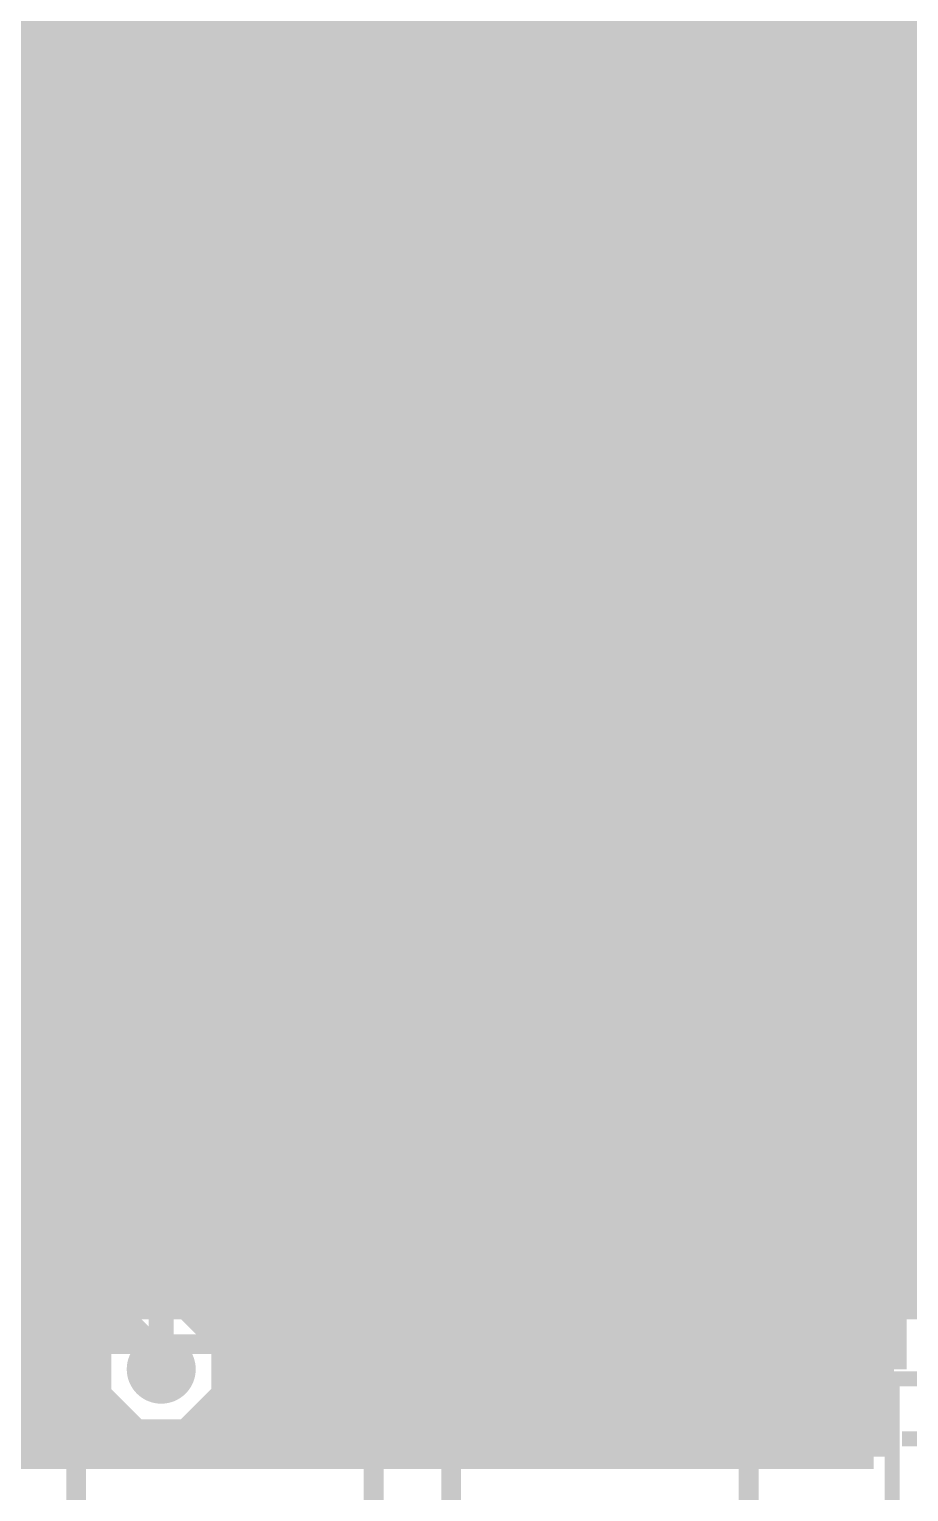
# Model space of a CAD drawing. Extents: x -5 to 208, y -5 to 206.
# Drawn here: x 191.06 to 200, y 164.49 to 179.36 of the extents above; entities that cross this region are included whole.
import ezdxf

# ---------------------------------------------------------------- set-up
doc = ezdxf.new("R2010")
doc.units = 0
doc.header["$MEASUREMENT"] = 0
doc.layers.get('0').update_dxf_attribs({"linetype": 'CONTINUOUS'})
for name, color, linetype in [('22-301-0_BOT', 7, 'CONTINUOUS'), ('22-301-0_DRD', 7, 'CONTINUOUS'), ('22-301-0_IN1', 1, 'CONTINUOUS'), ('22-301-0_IN2', 4, 'CONTINUOUS'), ('22-301-0_SMT', 5, 'CONTINUOUS'), ('22-301-0_SST', 10, 'CONTINUOUS'), ('22-301-0_TOP', 14, 'CONTINUOUS'), ('THRUHOLE_TAP', 11, 'CONTINUOUS')]:
    doc.layers.add(name, color=color, linetype=linetype)

# ---------------------------------------------------------------- blocks, each defined once
blk = doc.blocks.new('ROUND_66')
at = {"const_width": 0.35052}
blk.add_lwpolyline([(-0.17526, 0, 1), (0.17526, 0, 1)], format="xyb", close=True, dxfattribs=at)
blk = doc.blocks.new('ROUND_70')
at = {"const_width": 0.35052}
blk.add_lwpolyline([(-0.17526, 0, 1), (0.17526, 0, 1)], format="xyb", close=True, dxfattribs=at)
blk = doc.blocks.new('ROUND_69')
at = {"const_width": 0.35052}
blk.add_lwpolyline([(-0.17526, 0, 1), (0.17526, 0, 1)], format="xyb", close=True, dxfattribs=at)
blk = doc.blocks.new('RECTANGLE_6')
blk.add_solid([(0.4826, 0.4064), (0.4826, -0.4064), (-0.4826, 0.4064), (-0.4826, -0.4064)])
blk = doc.blocks.new('RECTANGLE_37')
blk.add_solid([(0.508, 0.635), (0.508, -0.635), (-0.508, 0.635), (-0.508, -0.635)])
blk = doc.blocks.new('RECTANGLE_47')
blk.add_solid([(0.44958, 0.65024), (0.44958, -0.65024), (-0.44958, 0.65024), (-0.44958, -0.65024)])
blk = doc.blocks.new('ROUND_74')
at = {"const_width": 0.10033}
blk.add_lwpolyline([(-0.050164, 0, 1), (0.050164, 0, 1)], format="xyb", close=True, dxfattribs=at)

msp = doc.modelspace()

# ---------------------------------------------------------------- linework, layer by layer
at = {"layer": '22-301-0_BOT', "const_width": 0.254}
for points in [[(191.0334, 192.1383), (191.0334, 166.37)], [(191.262, 192.1383), (191.262, 166.37)], [(191.4906, 192.1383), (191.4906, 166.37)], [(191.7192, 192.1383), (191.7192, 166.37)], [(191.9478, 192.1383), (191.9478, 166.37)], [(192.1764, 192.1383), (192.1764, 166.37508)], [(192.405, 192.1383), (192.405, 166.41572)], [(192.6336, 192.1383), (192.6336, 166.37508)], [(192.8622, 192.1383), (192.8622, 166.37)], [(193.0908, 192.1383), (193.0908, 166.37)], [(193.3194, 192.1383), (193.3194, 166.37)], [(193.548, 192.1383), (193.548, 166.37)], [(193.7766, 192.1383), (193.7766, 166.37)], [(194.0052, 192.1383), (194.0052, 166.37)], [(194.2338, 192.1383), (194.2338, 166.37)], [(194.4624, 192.1383), (194.4624, 166.37)], [(194.691, 192.1383), (194.691, 166.37)], [(194.9196, 192.1383), (194.9196, 166.37)], [(195.1482, 192.1383), (195.1482, 166.37)], [(195.3768, 192.1383), (195.3768, 166.37)], [(195.6054, 192.1383), (195.6054, 166.37)], [(195.834, 192.1383), (195.834, 166.37)], [(196.0626, 192.1383), (196.0626, 166.37)], [(196.2912, 192.1383), (196.2912, 166.37)], [(196.5198, 192.1383), (196.5198, 166.37)], [(196.7484, 192.1383), (196.7484, 166.37)], [(198.3486, 192.1383), (198.3486, 166.37)], [(198.5772, 192.1383), (198.5772, 166.37)], [(198.8058, 192.1383), (198.8058, 166.37)], [(199.0344, 192.1383), (199.0344, 166.37)], [(199.263, 192.1383), (199.263, 166.37)], [(199.4916, 192.1383), (199.4916, 166.37)], [(199.7202, 192.1383), (199.7202, 166.37)], [(199.9488, 192.1383), (199.9488, 166.37)], [(198.12, 180.22316), (198.12, 166.37)], [(196.977, 180.01488), (196.977, 166.37)], [(197.8914, 179.9209), (197.8914, 166.37)], [(197.2056, 179.84724), (197.2056, 166.37)], [(197.4342, 179.78882), (197.4342, 166.37)], [(197.6628, 179.80914), (197.6628, 166.37)], [(202.057, 179.4002), (188.4172, 179.4002)], [(202.057, 179.1716), (188.4172, 179.1716)], [(202.057, 178.943), (188.4172, 178.943)], [(202.057, 178.7144), (188.4172, 178.7144)], [(202.057, 178.4858), (188.4172, 178.4858)], [(202.057, 178.2572), (190.21298, 178.2572)], [(202.057, 178.0286), (190.44412, 178.0286)], [(202.057, 177.8), (190.53302, 177.8)], [(202.057, 177.5714), (190.53556, 177.5714)], [(202.057, 177.3428), (190.45936, 177.3428)], [(202.057, 177.1142), (190.25108, 177.1142)], [(202.057, 176.8856), (188.4172, 176.8856)], [(202.057, 176.657), (188.4172, 176.657)], [(202.057, 176.4284), (188.4172, 176.4284)], [(202.057, 176.1998), (188.4172, 176.1998)], [(202.057, 175.9712), (188.38164, 175.9712)], [(202.057, 175.7426), (188.36894, 175.7426)], [(202.057, 175.514), (188.26988, 175.514)], [(202.057, 175.2854), (188.1632, 175.2854)], [(202.057, 175.0568), (188.1632, 175.0568)], [(202.057, 174.8282), (188.1632, 174.8282)], [(202.057, 174.5996), (188.1632, 174.5996)], [(202.057, 174.371), (188.1632, 174.371)], [(202.057, 174.1424), (188.1632, 174.1424)], [(202.057, 173.9138), (188.1632, 173.9138)], [(202.057, 173.6852), (188.1632, 173.6852)], [(202.057, 173.4566), (188.1632, 173.4566)], [(202.057, 173.228), (188.1632, 173.228)], [(202.057, 172.9994), (188.1632, 172.9994)], [(202.057, 172.7708), (188.1632, 172.7708)], [(202.057, 172.5422), (188.1632, 172.5422)], [(202.057, 172.3136), (188.1632, 172.3136)], [(202.057, 172.085), (188.1632, 172.085)], [(202.057, 171.8564), (188.1632, 171.8564)], [(202.057, 171.6278), (188.1632, 171.6278)], [(202.057, 171.3992), (188.1632, 171.3992)], [(202.057, 171.1706), (188.1632, 171.1706)], [(202.057, 170.942), (188.8363, 170.942)], [(202.057, 170.7134), (189.13856, 170.7134)], [(202.057, 170.4848), (189.25032, 170.4848)], [(201.30008, 170.2562), (189.27318, 170.2562)], [(201.16292, 170.0276), (189.21476, 170.0276)], [(201.12228, 169.799), (189.04712, 169.799)], [(201.16292, 169.5704), (188.1632, 169.5704)], [(201.30008, 169.3418), (188.1632, 169.3418)], [(202.057, 169.1132), (188.1632, 169.1132)], [(202.057, 168.8846), (188.1632, 168.8846)], [(202.057, 168.656), (188.1632, 168.656)], [(202.057, 168.4274), (188.1632, 168.4274)], [(202.057, 168.1988), (188.1632, 168.1988)], [(202.057, 167.9702), (188.1632, 167.9702)], [(202.057, 167.7416), (188.1632, 167.7416)], [(202.057, 167.513), (188.1632, 167.513)], [(202.057, 167.2844), (188.1632, 167.2844)], [(202.057, 167.0558), (188.1632, 167.0558)], [(202.057, 166.8272), (188.1632, 166.8272)], [(202.057, 166.5986), (188.1632, 166.5986)], [(192.16116, 166.37), (188.1632, 166.37)], [(202.057, 166.37), (192.6463, 166.37)]]:
    msp.add_lwpolyline(points, dxfattribs=at)
for points in [[(192.405, 166.41572, 0.0919174), (192.16098, 166.37048)], [(192.6463, 166.37, 0.091037), (192.405, 166.4143)]]:
    msp.add_lwpolyline(points, format="xyb", dxfattribs=at)
at = {"layer": '22-301-0_DRD', "const_width": 0.254}
for points in [[(193.6242, 179.2224), (193.2432, 178.8414)], [(194.1322, 179.2224), (193.6242, 179.2224)], [(194.5132, 178.8414), (194.1322, 179.2224)], [(193.2432, 178.8414), (193.2432, 178.3334)], [(194.5132, 178.3334), (194.5132, 178.8414)], [(193.2432, 178.3334), (193.6242, 177.9524)], [(194.1322, 177.9524), (194.5132, 178.3334)], [(193.6242, 177.9524), (194.1322, 177.9524)], [(194.437, 167.6146), (194.056, 167.2336)], [(194.437, 167.6146), (194.056, 167.2336)], [(194.945, 167.6146), (194.437, 167.6146)], [(194.945, 167.6146), (194.437, 167.6146)], [(195.326, 167.2336), (194.945, 167.6146)], [(195.326, 167.2336), (194.945, 167.6146)], [(198.247, 167.6146), (197.866, 167.2336)], [(198.755, 167.6146), (198.247, 167.6146)], [(199.136, 167.2336), (198.755, 167.6146)], [(194.056, 167.2336), (194.056, 166.7256)], [(194.056, 167.2336), (194.056, 166.7256)], [(195.326, 166.7256), (195.326, 167.2336)], [(195.326, 166.7256), (195.326, 167.2336)], [(197.866, 167.2336), (197.866, 166.7256)], [(199.136, 166.7256), (199.136, 167.2336)], [(194.056, 166.7256), (194.437, 166.3446)], [(194.056, 166.7256), (194.437, 166.3446)], [(194.945, 166.3446), (195.326, 166.7256)], [(194.945, 166.3446), (195.326, 166.7256)], [(197.866, 166.7256), (198.247, 166.3446)], [(198.755, 166.3446), (199.136, 166.7256)], [(192.151, 166.37), (191.77, 165.989)], [(192.659, 166.37), (192.151, 166.37)], [(193.04, 165.989), (192.659, 166.37)], [(194.437, 166.3446), (194.945, 166.3446)], [(194.437, 166.3446), (194.945, 166.3446)], [(198.247, 166.3446), (198.755, 166.3446)], [(191.77, 165.989), (191.77, 165.481)], [(193.04, 165.481), (193.04, 165.989)], [(191.77, 165.481), (192.151, 165.1)], [(192.659, 165.1), (193.04, 165.481)], [(192.151, 165.1), (192.659, 165.1)]]:
    msp.add_lwpolyline(points, dxfattribs=at)
at = {"layer": '22-301-0_IN1', "const_width": 0.254}
for points in [[(191.0842, 203.327), (191.0842, 164.846)], [(191.3128, 203.327), (191.3128, 164.846)], [(191.5414, 203.327), (191.5414, 164.846)], [(191.77, 203.327), (191.77, 165.9763)], [(191.9986, 203.327), (191.9986, 166.27856)], [(192.2272, 203.327), (192.2272, 166.39032)], [(192.4558, 203.327), (192.4558, 166.41318)], [(192.6844, 203.327), (192.6844, 166.35476)], [(192.913, 203.327), (192.913, 166.18712)], [(193.1416, 203.327), (193.1416, 164.846)], [(193.3702, 203.327), (193.3702, 164.846)], [(193.5988, 203.327), (193.5988, 164.846)], [(193.8274, 203.327), (193.8274, 164.846)], [(194.056, 203.327), (194.056, 164.846)], [(194.2846, 203.327), (194.2846, 164.846)], [(194.5132, 203.327), (194.5132, 164.846)], [(194.7418, 203.327), (194.7418, 164.846)], [(194.9704, 203.327), (194.9704, 164.846)], [(195.199, 203.327), (195.199, 164.846)], [(195.4276, 203.327), (195.4276, 164.846)], [(195.58, 203.327), (199.644, 199.263), (199.644, 164.846)], [(195.6562, 203.2508), (195.6562, 164.846)], [(195.8848, 203.0222), (195.8848, 164.846)], [(196.1134, 202.7936), (196.1134, 164.846)], [(196.342, 202.565), (196.342, 164.846)], [(196.5706, 202.3364), (196.5706, 164.846)], [(196.7992, 202.1078), (196.7992, 164.846)], [(198.1708, 200.7362), (198.1708, 164.846)], [(198.3994, 200.5076), (198.3994, 164.846)], [(198.628, 200.279), (198.628, 164.846)], [(198.8566, 200.0504), (198.8566, 164.846)], [(199.0852, 199.8218), (199.0852, 164.846)], [(199.3138, 199.5932), (199.3138, 164.846)], [(199.5424, 199.3646), (199.5424, 164.846)], [(197.0278, 179.96408), (197.0278, 164.846)], [(197.9422, 179.96408), (197.9422, 164.846)], [(197.2564, 179.82692), (197.2564, 164.846)], [(197.485, 179.78628), (197.485, 164.846)], [(197.7136, 179.82692), (197.7136, 164.846)], [(199.644, 179.3494), (118.79072, 179.3494)], [(199.644, 179.1208), (107.73664, 179.1208)], [(199.644, 178.8922), (187.56884, 178.8922)], [(199.644, 178.6636), (187.75426, 178.6636)], [(199.644, 178.435), (187.82284, 178.435)], [(199.644, 178.2064), (190.28664, 178.2064)], [(199.644, 177.9778), (190.47206, 177.9778)], [(199.644, 177.7492), (190.54064, 177.7492)], [(199.644, 177.5206), (190.52794, 177.5206)], [(199.644, 177.292), (190.42888, 177.292)], [(199.644, 177.0634), (190.16472, 177.0634)], [(199.644, 176.8348), (97.68078, 176.8348)], [(199.644, 176.6062), (97.8027, 176.6062)], [(199.644, 176.3776), (188.18352, 176.3776)], [(199.644, 176.149), (188.33592, 176.149)], [(199.644, 175.9204), (188.38418, 175.9204)], [(199.644, 175.6918), (188.3537, 175.6918)], [(199.644, 175.4632), (188.23178, 175.4632)], [(199.644, 175.2346), (187.86602, 175.2346)], [(199.644, 175.006), (148.8313, 175.006)], [(199.644, 174.7774), (149.13356, 174.7774)], [(199.644, 174.5488), (149.24532, 174.5488)], [(199.644, 174.3202), (149.26818, 174.3202)], [(199.644, 174.0916), (149.20976, 174.0916)], [(199.644, 173.863), (149.04212, 173.863)], [(199.644, 173.6344), (119.92102, 173.6344)], [(199.644, 173.4058), (120.28678, 173.4058)], [(199.644, 173.1772), (120.4087, 173.1772)], [(199.644, 172.9486), (120.43918, 172.9486)], [(199.644, 172.72), (120.39092, 172.72)], [(199.644, 172.4914), (120.23852, 172.4914)], [(199.644, 172.2628), (112.03432, 172.2628)], [(199.644, 172.0342), (112.05718, 172.0342)], [(199.644, 171.8056), (111.99876, 171.8056)], [(199.644, 171.577), (183.96712, 171.577)], [(199.644, 171.3484), (184.13476, 171.3484)], [(199.644, 171.1198), (184.19318, 171.1198)], [(199.644, 170.8912), (188.94298, 170.8912)], [(199.644, 170.6626), (189.17412, 170.6626)], [(199.644, 170.434), (189.26302, 170.434)], [(199.644, 170.2054), (189.26556, 170.2054)], [(199.644, 169.9768), (189.18936, 169.9768)], [(199.644, 169.7482), (188.98108, 169.7482)], [(199.644, 169.5196), (179.05476, 169.5196)], [(199.644, 169.291), (178.97856, 169.291)], [(199.644, 169.0624), (178.77028, 169.0624)], [(199.644, 168.8338), (141.48308, 168.8338)], [(199.644, 168.6052), (141.69136, 168.6052)], [(199.644, 168.3766), (141.76756, 168.3766)], [(199.644, 168.148), (157.8483, 168.148)], [(199.644, 167.9194), (158.15056, 167.9194)], [(199.644, 167.6908), (158.26232, 167.6908)], [(199.644, 167.4622), (158.28518, 167.4622)], [(199.644, 167.2336), (177.038, 167.2336)], [(199.644, 167.005), (177.038, 167.005)], [(199.644, 166.7764), (177.038, 166.7764)], [(199.644, 166.5478), (177.038, 166.5478)], [(192.05702, 166.3192), (177.038, 166.3192)], [(199.644, 166.3192), (192.75298, 166.3192)], [(191.82588, 166.0906), (177.038, 166.0906)], [(199.644, 166.0906), (192.98412, 166.0906)], [(191.73698, 165.862), (177.038, 165.862)], [(199.644, 165.862), (193.07302, 165.862)], [(191.7319, 165.6334), (187.86602, 165.6334)], [(199.644, 165.6334), (193.07556, 165.6334)], [(191.77, 165.49116), (191.77, 164.846)], [(191.81064, 165.4048), (188.23178, 165.4048)], [(199.644, 165.4048), (192.99936, 165.4048)], [(191.9986, 165.1889), (191.9986, 164.846)], [(192.913, 165.28288), (192.913, 164.846)], [(192.01638, 165.1762), (188.3537, 165.1762)], [(192.2272, 165.07714), (192.2272, 164.846)], [(192.4558, 165.05682), (192.4558, 164.846)], [(192.6844, 165.11524), (192.6844, 164.846)], [(199.644, 165.1762), (192.79108, 165.1762)], [(199.644, 164.9476), (188.38418, 164.9476)], [(199.644, 164.846), (188.37402, 164.846)]]:
    msp.add_lwpolyline(points, dxfattribs=at)
for points in [[(192.405, 166.41572, 0.4142136), (191.72428, 165.735)], [(193.08572, 165.735, 0.4142136), (192.405, 166.41572)], [(191.72428, 165.735, 0.4142136), (192.405, 165.05428)], [(192.405, 165.05428, 0.4142136), (193.08572, 165.735)]]:
    msp.add_lwpolyline(points, format="xyb", dxfattribs=at)
at = {"layer": '22-301-0_IN2', "const_width": 0.254}
for points in [[(198.1708, 205.232), (198.1708, 169.3672)], [(198.3994, 205.232), (198.3994, 169.3672)], [(198.628, 205.232), (198.628, 169.3672)], [(198.8566, 205.232), (198.8566, 169.3672)], [(199.0852, 205.232), (199.0852, 169.3672)], [(199.3138, 205.232), (199.3138, 169.3672)], [(199.5424, 205.232), (199.5424, 169.3672)], [(199.644, 205.232), (199.644, 169.3672)], [(22.352, 180.467), (22.352, 180.34), (23.368, 179.324), (106.172, 179.324), (106.807, 179.959), (107.315, 179.959), (108.077, 179.197), (146.812, 179.197), (147.066, 179.451), (196.469, 179.451), (197.485, 180.467)], [(197.9422, 179.96408), (197.9422, 169.3672)], [(197.45198, 179.78628), (196.79666, 179.13096)], [(197.485, 179.78628), (197.485, 169.3672)], [(197.7136, 179.82692), (197.7136, 169.3672)], [(197.2564, 179.5907), (197.2564, 169.3672)], [(197.0278, 179.3621), (197.0278, 169.3672)], [(199.644, 179.2732), (196.93636, 179.2732)], [(199.644, 179.0446), (196.67728, 179.0446)], [(196.7992, 179.1335), (196.7992, 169.3672)], [(196.469, 178.9938), (187.3885, 178.9938)], [(191.0842, 178.9938), (191.0842, 169.3672)], [(191.3128, 178.9938), (191.3128, 169.3672)], [(191.5414, 178.9938), (191.5414, 169.3672)], [(191.77, 178.9938), (191.77, 169.3672)], [(191.9986, 178.9938), (191.9986, 169.3672)], [(192.2272, 178.9938), (192.2272, 169.3672)], [(192.4558, 178.9938), (192.4558, 169.3672)], [(192.6844, 178.9938), (192.6844, 169.3672)], [(192.913, 178.9938), (192.913, 169.3672)], [(193.1416, 178.9938), (193.1416, 169.3672)], [(193.3702, 178.9938), (193.3702, 169.3672)], [(193.5988, 178.9938), (193.5988, 169.3672)], [(193.8274, 178.9938), (193.8274, 169.3672)], [(194.056, 178.9938), (194.056, 169.3672)], [(194.2846, 178.9938), (194.2846, 169.3672)], [(194.5132, 178.9938), (194.5132, 169.3672)], [(194.7418, 178.9938), (194.7418, 169.3672)], [(194.9704, 178.9938), (194.9704, 169.3672)], [(195.199, 178.9938), (195.199, 169.3672)], [(195.4276, 178.9938), (195.4276, 169.3672)], [(195.6562, 178.9938), (195.6562, 169.3672)], [(195.8848, 178.9938), (195.8848, 169.3672)], [(196.1134, 178.9938), (196.1134, 169.3672)], [(196.342, 178.9938), (196.342, 169.3672)], [(196.5706, 179.00396), (196.5706, 169.3672)], [(199.644, 178.816), (187.65012, 178.816)], [(199.644, 178.5874), (187.78728, 178.5874)], [(199.644, 178.3588), (187.82792, 178.3588)], [(199.644, 178.1302), (190.36792, 178.1302)], [(199.644, 177.9016), (190.50508, 177.9016)], [(199.644, 177.673), (190.54572, 177.673)], [(199.644, 177.4444), (190.50508, 177.4444)], [(199.644, 177.2158), (190.36792, 177.2158)], [(199.644, 176.9872), (97.50298, 176.9872)], [(199.644, 176.7586), (147.60702, 176.7586)], [(199.644, 176.53), (187.9473, 176.53)], [(199.644, 176.3014), (188.24956, 176.3014)], [(199.644, 176.0728), (188.36132, 176.0728)], [(199.644, 175.8442), (188.38418, 175.8442)], [(199.644, 175.6156), (188.32576, 175.6156)], [(199.644, 175.387), (188.15812, 175.387)], [(199.644, 175.1584), (148.44776, 175.1584)], [(199.644, 174.9298), (148.97608, 174.9298)], [(199.644, 174.7012), (149.18436, 174.7012)], [(199.644, 174.4726), (149.26056, 174.4726)], [(199.644, 174.244), (149.25802, 174.244)], [(199.644, 174.0154), (149.16912, 174.0154)], [(199.644, 173.7868), (148.93798, 173.7868)], [(199.644, 173.5582), (120.10898, 173.5582)], [(199.644, 173.3296), (120.34012, 173.3296)], [(199.644, 173.101), (120.42902, 173.101)], [(199.644, 172.8724), (120.43156, 172.8724)], [(199.644, 172.6438), (182.64886, 172.6438)], [(199.644, 172.4152), (182.94096, 172.4152)], [(199.644, 172.1866), (183.16956, 172.1866)], [(199.644, 171.958), (183.39816, 171.958)], [(199.644, 171.7294), (183.67502, 171.7294)], [(199.644, 171.5008), (184.04078, 171.5008)], [(199.644, 171.2722), (184.1627, 171.2722)], [(199.644, 171.0436), (184.19318, 171.0436)], [(199.644, 170.815), (189.04712, 170.815)], [(199.644, 170.5864), (189.21476, 170.5864)], [(199.644, 170.3578), (189.27318, 170.3578)], [(199.644, 170.1292), (189.25032, 170.1292)], [(116.586, 169.926), (116.713, 170.053), (121.285, 170.053), (122.301, 169.037), (151.384, 169.037), (151.511, 168.91), (200.787, 168.91), (201.676, 169.799), (201.803, 169.799)], [(199.644, 169.9006), (189.13856, 169.9006)], [(199.644, 169.672), (188.8363, 169.672)], [(199.644, 169.3672), (179.01412, 169.3672)], [(199.644, 169.4434), (179.03952, 169.4434)], [(199.644, 168.4528), (151.511, 168.4528)], [(191.0842, 168.4528), (191.0842, 167.79494)], [(191.3128, 168.4528), (191.3128, 167.59936)], [(191.5414, 168.4528), (191.5414, 167.37076)], [(191.77, 168.4528), (191.77, 167.14216)], [(191.9986, 168.4528), (191.9986, 166.91356)], [(192.2272, 168.4528), (192.2272, 166.68496)], [(192.4558, 168.4528), (192.4558, 166.45636)], [(192.6844, 168.4528), (192.6844, 166.35476)], [(192.913, 168.4528), (192.913, 166.18712)], [(193.1416, 168.4528), (193.1416, 164.846)], [(193.3702, 168.4528), (193.3702, 164.846)], [(193.5988, 168.4528), (193.5988, 164.846)], [(193.8274, 168.4528), (193.8274, 164.846)], [(194.056, 168.4528), (194.056, 164.846)], [(194.2846, 168.4528), (194.2846, 164.846)], [(194.5132, 168.4528), (194.5132, 164.846)], [(194.7418, 168.4528), (194.7418, 164.846)], [(194.9704, 168.4528), (194.9704, 164.846)], [(195.199, 168.4528), (195.199, 164.846)], [(195.4276, 168.4528), (195.4276, 164.846)], [(195.6562, 168.4528), (195.6562, 164.846)], [(195.8848, 168.4528), (195.8848, 164.846)], [(196.1134, 168.4528), (196.1134, 164.846)], [(196.342, 168.4528), (196.342, 164.846)], [(196.5706, 168.4528), (196.5706, 164.846)], [(196.7992, 168.4528), (196.7992, 164.846)], [(197.0278, 168.4528), (197.0278, 164.846)], [(197.2564, 168.4528), (197.2564, 164.846)], [(197.485, 168.4528), (197.485, 164.846)], [(197.7136, 168.4528), (197.7136, 164.846)], [(197.9422, 168.4528), (197.9422, 164.846)], [(198.1708, 168.4528), (198.1708, 164.846)], [(198.3994, 168.4528), (198.3994, 164.846)], [(198.628, 168.4528), (198.628, 164.846)], [(198.8566, 168.4528), (198.8566, 164.846)], [(199.0852, 168.4528), (199.0852, 164.846)], [(199.3138, 168.4528), (199.3138, 164.846)], [(199.5424, 168.4528), (199.5424, 164.846)], [(199.644, 168.4528), (199.644, 164.846)], [(199.644, 168.3004), (141.77518, 168.3004)], [(199.644, 168.0718), (157.99308, 168.0718)], [(199.644, 167.8432), (158.20136, 167.8432)], [(191.20866, 167.70604), (192.5066, 166.4081)], [(199.644, 167.6146), (191.29756, 167.6146)], [(192.405, 165.735), (192.405, 165.862), (190.881, 167.386), (166.37, 167.386), (164.211, 165.227), (114.427, 165.227), (114.173, 164.973), (93.98, 164.973), (89.789, 160.782), (72.39, 160.782), (70.231, 158.623), (70.231, 153.797), (70.739, 153.289), (72.898, 153.289), (73.279, 153.67)], [(199.644, 167.386), (191.52616, 167.386)], [(199.644, 167.1574), (191.75476, 167.1574)], [(190.6905, 166.9288), (191.73952, 165.87978)], [(199.644, 166.9288), (191.98336, 166.9288)], [(199.644, 166.7002), (192.21196, 166.7002)], [(191.0842, 166.5351), (191.0842, 164.846)], [(191.1477, 166.4716), (177.038, 166.4716)], [(199.644, 166.4716), (192.44056, 166.4716)], [(191.3763, 166.243), (177.038, 166.243)], [(191.3128, 166.3065), (191.3128, 164.846)], [(199.644, 166.243), (192.85712, 166.243)], [(191.6049, 166.0144), (177.038, 166.0144)], [(191.5414, 166.0779), (191.5414, 164.846)], [(199.644, 166.0144), (193.02476, 166.0144)], [(191.72682, 165.7858), (177.038, 165.7858)], [(199.644, 165.7858), (193.08318, 165.7858)], [(191.74714, 165.5572), (188.05398, 165.5572)], [(191.77, 165.49116), (191.77, 164.846)], [(199.644, 165.5572), (193.06032, 165.5572)], [(191.8589, 165.3286), (188.28512, 165.3286)], [(191.9986, 165.1889), (191.9986, 164.846)], [(192.913, 165.28288), (192.913, 164.846)], [(199.644, 165.3286), (192.94856, 165.3286)], [(192.16116, 165.1), (188.37402, 165.1)], [(192.2272, 165.07714), (192.2272, 164.846)], [(192.4558, 165.05682), (192.4558, 164.846)], [(199.644, 165.1), (192.6463, 165.1)], [(192.6844, 165.11524), (192.6844, 164.846)], [(199.644, 164.846), (188.37402, 164.846)], [(199.644, 164.8714), (188.37656, 164.8714)]]:
    msp.add_lwpolyline(points, dxfattribs=at)
for points in [[(196.469, 178.9938, 0.1989116), (196.79229, 179.12771)], [(191.20358, 167.70858, 0.1989124), (190.881, 167.8422)], [(191.20358, 167.70858, 0.1989124), (190.881, 167.8422)], [(193.08572, 165.735, 0.3709856), (192.5066, 166.4081)], [(191.73952, 165.87978, 0.053606), (191.72395, 165.735)], [(191.72428, 165.735, 0.4142136), (192.405, 165.05428)], [(192.405, 165.05428, 0.4142136), (193.08572, 165.735)]]:
    msp.add_lwpolyline(points, format="xyb", dxfattribs=at)
at = {"layer": '22-301-0_SST'}
for points, const_width in [([(197.0278, 182.245), (197.2564, 182.245), (197.2564, 179.07), (192.7098, 179.07), (192.7098, 182.245), (197.0278, 182.245)], 0.1524), ([(196.977, 178.181), (192.913, 178.181), (192.913, 173.609), (194.691, 173.609), (194.945, 173.863), (195.199, 173.609), (196.977, 173.609), (196.977, 178.181)], 0.1524), ([(191.50584, 177.50536), (191.3382, 177.44694), (191.3382, 177.20818), (191.50584, 177.14976), (191.67602, 177.03038), (192.18402, 177.03038), (192.3542, 177.09134), (192.3542, 177.44694), (192.18402, 177.50536), (191.50584, 177.50536)], 0.1524), ([(191.67602, 177.26914), (191.3382, 177.03038)], 0.1524), ([(191.67602, 176.19218), (191.67602, 176.66716), (192.3542, 176.43094), (192.3542, 176.31156), (191.3382, 176.31156)], 0.1524), ([(191.7954, 174.55134), (191.7954, 174.19574), (191.96558, 174.07636), (192.13576, 174.07636), (192.3034, 174.19574), (192.3034, 174.55134), (191.2874, 174.55134)], 0.1524), ([(191.7954, 174.25416), (191.2874, 174.07636)], 0.1524), ([(191.2874, 173.35754), (191.2874, 173.59376)], 0.1524), ([(191.2874, 173.47692), (192.3034, 173.47692), (192.13576, 173.59376)], 0.1524), ([(191.2874, 172.63872), (191.2874, 172.87494)], 0.1524), ([(191.2874, 172.75556), (192.3034, 172.75556), (192.13576, 172.87494)], 0.1524), ([(195.5546, 171.47794), (195.5546, 172.49394), (195.43776, 172.32376)], 0.1524), ([(194.48018, 171.98594), (194.83578, 171.98594), (194.95516, 172.15612), (194.95516, 172.32376), (194.83578, 172.49394), (194.48018, 172.49394), (194.48018, 171.47794)], 0.1524), ([(196.51218, 171.47794), (196.0372, 171.47794), (196.51218, 172.15612), (196.51218, 172.32376), (196.45376, 172.49394), (196.09816, 172.49394), (196.0372, 172.32376)], 0.1524), ([(197.0532, 171.47794), (196.93636, 171.64812), (196.8754, 171.81576), (196.8754, 172.15612), (196.93636, 172.32376), (197.0532, 172.49394), (197.17258, 172.49394), (197.29196, 172.32376), (197.35038, 172.15612), (197.35038, 171.81576), (197.29196, 171.64812), (197.17258, 171.47794), (197.0532, 171.47794)], 0.1524), ([(191.7954, 171.85894), (191.96558, 171.80052), (192.13576, 171.80052), (192.3034, 171.85894), (192.3034, 172.21454), (192.13576, 172.27296), (191.96558, 172.27296), (191.7954, 172.21454), (191.7954, 171.85894), (191.62776, 171.80052), (191.45758, 171.80052), (191.2874, 171.85894), (191.2874, 172.21454), (191.45758, 172.27296), (191.62776, 172.27296), (191.7954, 172.21454)], 0.1524), ([(194.77736, 171.98594), (194.95516, 171.47794)], 0.1524), ([(195.67398, 171.47794), (195.43776, 171.47794)], 0.1524), ([(201.295, 167.767), (200.025, 167.767), (199.771, 168.021), (199.771, 171.323), (201.549, 171.323), (201.549, 168.021), (201.295, 167.767)], 0.1524), ([(191.5795, 171.0055), (191.5795, 168.0845), (193.2178, 168.0845), (193.2178, 171.0055), (191.5795, 171.0055)], 0.1524), ([(195.3895, 171.0055), (195.3895, 168.0845), (197.0278, 168.0845), (197.0278, 171.0055), (195.3895, 171.0055)], 0.1524), ([(194.65544, 170.22826), (193.80962, 170.22826), (193.63944, 170.28922), (193.63944, 170.64482), (193.80962, 170.70324), (194.65544, 170.70324)], 0.1524), ([(198.46544, 170.10126), (197.61962, 170.10126), (197.44944, 170.16222), (197.44944, 170.51782), (197.61962, 170.57624), (198.46544, 170.57624)], 0.1524), ([(193.80962, 169.86504), (193.63944, 169.80662), (193.63944, 169.45102), (193.80962, 169.39006), (194.14744, 169.39006), (194.31762, 169.50944), (194.31762, 169.86504), (194.65544, 169.86504), (194.65544, 169.39006)], 0.1524), ([(197.61962, 169.73804), (197.44944, 169.67962), (197.44944, 169.32402), (197.61962, 169.26306), (197.95744, 169.26306), (198.12762, 169.38244), (198.12762, 169.73804), (198.46544, 169.73804), (198.46544, 169.26306)], 0.1524), ([(201.549, 169.291), (199.771, 169.291)], 0.1524), ([(193.80962, 169.02684), (193.63944, 168.90746), (193.63944, 168.67124), (193.80962, 168.55186), (193.97726, 168.55186), (194.31762, 168.79062), (194.65544, 168.55186), (194.65544, 169.02684)], 0.1524), ([(197.78726, 168.42486), (197.78726, 168.89984), (198.46544, 168.66362), (198.46544, 168.54424), (197.44944, 168.54424)], 0.1524), ([(191.5414, 162.179), (191.5414, 165.989), (194.564, 165.989), (194.564, 161.6456), (192.0748, 161.6456), (191.5414, 162.179)], 0.20066), ([(195.3514, 162.179), (195.3514, 165.989), (198.374, 165.989), (198.374, 161.6456), (195.8848, 161.6456), (195.3514, 162.179)], 0.20066), ([(203.83246, 165.53434), (203.73086, 165.63594), (199.83196, 165.63594), (199.83196, 162.03168), (204.02804, 162.03168), (204.02804, 165.3286), (203.83246, 165.53434)], 0.1524), ([(199.93102, 165.02888), (204.02804, 165.02888)], 0.1524)]:
    msp.add_lwpolyline(points, dxfattribs=dict(at, const_width=const_width))
at = {"layer": '22-301-0_TOP'}
for points, const_width in [([(192.405, 170.2562), (192.278, 170.3832), (192.278, 182.499), (190.754, 184.023), (189.23, 184.023), (188.595, 183.388), (188.595, 180.594), (187.706, 179.705), (187.2742, 179.705)], 0.635), ([(189.865, 180.6702), (190.8048, 180.6702), (191.135, 180.34), (191.135, 169.545), (191.8462, 168.8338), (192.405, 168.8338)], 0.635), ([(196.2658, 179.705), (196.2658, 179.197), (198.9582, 179.197), (200.025, 180.2638)], 0.635), ([(195.0212, 180.0098), (195.0212, 178.181)], 0.254), ([(195.1228, 180.0098), (195.1228, 178.8541)], 0.254), ([(193.929, 177.038), (193.929, 178.562), (193.929, 179.451), (193.675, 179.705)], 0.635), ([(194.818, 179.7939), (194.818, 178.8541)], 0.254), ([(195.961, 177.038), (196.2658, 177.3428), (196.2658, 179.197), (196.2658, 179.705)], 0.635), ([(193.675, 178.8541), (193.675, 179.705)], 0.254), ([(195.1228, 179.451), (194.818, 179.451)], 0.254), ([(200.27646, 179.3494), (199.55002, 178.62042)], 0.254), ([(195.1228, 179.2224), (194.818, 179.2224)], 0.254), ([(200.0504, 179.1208), (200.0504, 175.5775)], 0.254), ([(195.1228, 178.9938), (194.818, 178.9938)], 0.254), ([(199.8218, 178.8922), (199.8218, 175.5775)], 0.254), ([(204.9145, 178.9938), (199.92086, 178.9938)], 0.254), ([(194.818, 178.8541), (193.1035, 178.8541)], 0.254), ([(193.1035, 178.8541), (193.1035, 178.181)], 0.254), ([(195.4403, 178.7652), (193.1035, 178.7652)], 0.254), ([(193.1924, 178.8541), (193.1924, 178.181)], 0.254), ([(193.421, 178.8541), (193.421, 178.181)], 0.254), ([(193.6496, 178.8541), (193.6496, 178.181)], 0.254), ([(193.8782, 178.5874), (193.929, 178.562), (193.929, 177.038)], 0.635), ([(193.8782, 178.8541), (193.8782, 178.181)], 0.254), ([(194.1068, 178.8541), (194.1068, 178.181)], 0.254), ([(194.3354, 178.8541), (194.3354, 178.181)], 0.254), ([(194.564, 178.8541), (194.564, 178.181)], 0.254), ([(194.7926, 178.8541), (194.7926, 178.181)], 0.254), ([(195.4403, 178.8541), (195.1228, 178.8541)], 0.254), ([(195.2498, 178.8541), (195.2498, 178.181)], 0.254), ([(195.4403, 178.8541), (195.4403, 178.181)], 0.254), ([(204.9145, 178.7652), (199.69226, 178.7652)], 0.254), ([(199.5932, 178.6636), (199.5932, 175.5775)], 0.254), ([(195.4403, 178.5366), (193.1035, 178.5366)], 0.254), ([(199.3646, 178.47818), (199.3646, 175.5775)], 0.254), ([(204.9145, 178.5366), (199.4535, 178.5366)], 0.254), ([(195.4403, 178.308), (193.1035, 178.308)], 0.254), ([(197.0913, 178.3715), (197.0913, 177.3428)], 0.254), ([(198.9582, 178.3715), (197.0913, 178.3715)], 0.254), ([(204.9145, 178.308), (197.0913, 178.308)], 0.254), ([(197.3072, 178.3715), (197.3072, 175.5775)], 0.254), ([(197.5358, 178.3715), (197.5358, 175.5775)], 0.254), ([(197.7644, 178.3715), (197.7644, 175.5775)], 0.254), ([(197.993, 178.3715), (197.993, 175.5775)], 0.254), ([(198.2216, 178.3715), (198.2216, 175.5775)], 0.254), ([(198.4502, 178.3715), (198.4502, 175.5775)], 0.254), ([(198.6788, 178.3715), (198.6788, 175.5775)], 0.254), ([(198.9074, 178.3715), (198.9074, 175.5775)], 0.254), ([(199.136, 178.38928), (199.136, 175.5775)], 0.254), ([(194.945, 178.181), (193.1035, 178.181)], 0.254), ([(193.929, 178.181), (193.929, 177.038)], 0.254), ([(195.4403, 178.181), (194.945, 178.181)], 0.254), ([(194.945, 178.181), (194.945, 175.895)], 0.254), ([(204.9145, 178.0794), (197.0913, 178.0794)], 0.254), ([(204.9145, 177.8508), (197.0913, 177.8508)], 0.254), ([(204.9145, 177.6222), (197.0913, 177.6222)], 0.254), ([(204.9145, 177.3936), (197.0913, 177.3936)], 0.254), ([(204.9145, 177.165), (197.07098, 177.165)], 0.254), ([(197.0786, 177.19802), (197.0786, 175.5775)], 0.254), ([(204.9145, 176.9364), (196.98462, 176.9364)], 0.254), ([(196.977, 176.9237), (196.977, 175.895)], 0.254), ([(204.9145, 176.7078), (196.977, 176.7078)], 0.254), ([(204.9145, 176.4792), (196.977, 176.4792)], 0.254), ([(204.9145, 176.2506), (196.977, 176.2506)], 0.254), ([(193.1035, 175.895), (193.1035, 171.1706)], 0.254), ([(193.929, 175.895), (193.1035, 175.895)], 0.254), ([(193.1924, 175.895), (193.1924, 171.1706)], 0.254), ([(193.421, 175.895), (193.421, 171.0817)], 0.254), ([(193.6496, 175.895), (193.6496, 171.0817)], 0.254), ([(193.8782, 175.895), (193.8782, 171.0817)], 0.254), ([(193.929, 175.895), (193.929, 173.609)], 0.254), ([(194.945, 175.895), (193.929, 175.895)], 0.254), ([(195.961, 175.895), (194.945, 175.895)], 0.254), ([(196.977, 175.895), (195.961, 175.895)], 0.254), ([(195.961, 175.895), (195.961, 175.5775)], 0.254), ([(196.1642, 175.895), (196.1642, 175.5775)], 0.254), ([(196.3928, 175.895), (196.3928, 175.5775)], 0.254), ([(196.6214, 175.895), (196.6214, 175.5775)], 0.254), ([(196.85, 175.895), (196.85, 175.5775)], 0.254), ([(204.9145, 176.022), (196.977, 176.022)], 0.254), ([(193.929, 175.7934), (193.1035, 175.7934)], 0.254), ([(204.9145, 175.7934), (195.961, 175.7934)], 0.254), ([(193.929, 175.5648), (193.1035, 175.5648)], 0.254), ([(204.343, 175.5775), (195.961, 175.5775)], 0.254), ([(204.19822, 175.5648), (195.961, 175.5648)], 0.254), ([(193.929, 175.3362), (193.1035, 175.3362)], 0.254), ([(193.929, 175.1076), (193.1035, 175.1076)], 0.254), ([(193.929, 174.879), (193.1035, 174.879)], 0.254), ([(194.945, 174.752), (204.343, 174.752), (204.724, 174.371), (204.724, 169.926), (203.6318, 168.8338), (203.2, 168.8338)], 0.635), ([(193.929, 174.6504), (193.1035, 174.6504)], 0.254), ([(193.929, 174.4218), (193.1035, 174.4218)], 0.254), ([(193.929, 174.1932), (193.1035, 174.1932)], 0.254), ([(193.929, 173.9646), (193.1035, 173.9646)], 0.254), ([(200.9521, 173.9265), (195.961, 173.9265)], 0.254), ([(195.961, 173.9265), (195.961, 173.609)], 0.254), ([(196.1642, 173.9265), (196.1642, 171.1706)], 0.254), ([(196.3928, 173.9265), (196.3928, 171.1706)], 0.254), ([(196.6214, 173.9265), (196.6214, 171.1706)], 0.254), ([(196.85, 173.9265), (196.85, 171.1706)], 0.254), ([(197.0786, 173.9265), (197.0786, 171.1706)], 0.254), ([(197.3072, 173.9265), (197.3072, 168.13784)], 0.254), ([(197.5358, 173.9265), (197.5358, 168.13784)], 0.254), ([(197.7644, 173.9265), (197.7644, 168.13784)], 0.254), ([(197.993, 173.9265), (197.993, 168.13784)], 0.254), ([(198.2216, 173.9265), (198.2216, 168.13784)], 0.254), ([(198.4502, 173.9265), (198.4502, 165.735)], 0.254), ([(198.6788, 173.9265), (198.6788, 165.735)], 0.254), ([(198.9074, 173.9265), (198.9074, 165.735)], 0.254), ([(199.136, 173.9265), (199.136, 165.735)], 0.254), ([(199.3646, 173.9265), (199.3646, 165.735)], 0.254), ([(199.5932, 173.9265), (199.5932, 171.58208)], 0.254), ([(199.8218, 173.9265), (199.8218, 171.58208)], 0.254), ([(200.0504, 173.9265), (200.0504, 173.02226)], 0.254), ([(200.9521, 173.9265), (200.08342, 173.05782)], 0.254), ([(193.929, 173.736), (193.1035, 173.736)], 0.254), ([(200.7616, 173.736), (195.961, 173.736)], 0.254), ([(195.961, 173.609), (193.929, 173.609)], 0.254), ([(194.1068, 173.609), (194.1068, 171.0817)], 0.254), ([(194.3354, 173.609), (194.3354, 171.0817)], 0.254), ([(194.564, 173.609), (194.564, 171.0817)], 0.254), ([(194.7926, 173.609), (194.7926, 171.0817)], 0.254), ([(195.0212, 173.609), (195.0212, 171.0817)], 0.254), ([(195.2498, 173.609), (195.2498, 171.1706)], 0.254), ([(195.4784, 173.609), (195.4784, 171.1706)], 0.254), ([(195.707, 173.609), (195.707, 171.1706)], 0.254), ([(195.9356, 173.609), (195.9356, 171.1706)], 0.254), ([(200.533, 173.5074), (193.1035, 173.5074)], 0.254), ([(200.3044, 173.2788), (193.1035, 173.2788)], 0.254), ([(200.0758, 173.0502), (193.1035, 173.0502)], 0.254), ([(199.91578, 172.8216), (193.1035, 172.8216)], 0.254), ([(199.84466, 172.593), (193.1035, 172.593)], 0.254), ([(199.8345, 172.3644), (193.1035, 172.3644)], 0.254), ([(199.8345, 172.466), (199.8345, 171.58208)], 0.254), ([(199.8345, 172.1358), (193.1035, 172.1358)], 0.254), ([(199.8345, 171.9072), (193.1035, 171.9072)], 0.254), ([(199.8345, 171.6786), (193.1035, 171.6786)], 0.254), ([(199.51446, 171.58208), (199.51446, 169.53992)], 0.254), ([(199.8345, 171.58208), (199.51446, 171.58208)], 0.254), ([(199.51446, 171.45), (193.1035, 171.45)], 0.254), ([(199.51446, 171.2214), (193.1035, 171.2214)], 0.254), ([(193.3956, 171.1706), (193.1035, 171.1706)], 0.254), ([(193.3956, 171.1706), (193.3956, 171.0817)], 0.254), ([(197.2056, 171.1706), (195.2244, 171.1706)], 0.254), ([(195.2244, 171.1706), (195.2244, 171.0817)], 0.254), ([(197.2056, 171.1706), (197.2056, 169.7482)], 0.254), ([(195.2244, 171.0817), (193.3956, 171.0817)], 0.254), ([(199.51446, 170.9928), (197.2056, 170.9928)], 0.254), ([(199.51446, 170.7642), (197.2056, 170.7642)], 0.254), ([(196.215, 170.2562), (192.405, 170.2562)], 0.635), ([(199.51446, 170.5356), (197.2056, 170.5356)], 0.254), ([(199.51446, 170.307), (197.2056, 170.307)], 0.254), ([(199.51446, 170.0784), (197.2056, 170.0784)], 0.254), ([(199.51446, 169.8498), (197.2056, 169.8498)], 0.254), ([(197.2056, 169.7482), (197.2056, 169.3418)], 0.254), ([(199.51446, 169.6212), (197.2056, 169.6212)], 0.254), ([(199.51446, 169.53992), (199.51446, 167.50792)], 0.254), ([(193.3956, 169.4307), (193.3956, 169.3418)], 0.254), ([(195.2244, 169.4307), (193.3956, 169.4307)], 0.254), ([(195.2244, 169.3926), (193.3956, 169.3926)], 0.254), ([(193.421, 169.4307), (193.421, 168.13784)], 0.254), ([(193.6496, 169.4307), (193.6496, 168.13784)], 0.254), ([(193.8782, 169.4307), (193.8782, 168.13784)], 0.254), ([(194.1068, 169.4307), (194.1068, 168.13784)], 0.254), ([(194.3354, 169.4307), (194.3354, 168.13784)], 0.254), ([(194.564, 169.4307), (194.564, 168.13784)], 0.254), ([(194.7926, 169.4307), (194.7926, 166.35222)], 0.254), ([(195.0212, 169.4307), (195.0212, 166.58082)], 0.254), ([(195.2244, 169.4307), (195.2244, 169.3418)], 0.254), ([(199.51446, 169.3926), (197.2056, 169.3926)], 0.254), ([(193.3956, 169.3418), (193.3956, 168.13784)], 0.254), ([(195.2244, 169.3418), (195.2244, 167.9194)], 0.254), ([(197.2056, 169.3418), (197.2056, 168.13784)], 0.254), ([(195.2244, 169.164), (193.3956, 169.164)], 0.254), ([(199.51446, 169.164), (197.2056, 169.164)], 0.254), ([(192.405, 168.8338), (192.405, 166.9796)], 0.635), ([(195.2244, 168.9354), (193.3956, 168.9354)], 0.254), ([(196.215, 168.8338), (196.215, 166.9796)], 0.635), ([(199.51446, 168.9354), (197.2056, 168.9354)], 0.254), ([(195.2244, 168.7068), (193.3956, 168.7068)], 0.254), ([(199.51446, 168.7068), (197.2056, 168.7068)], 0.254), ([(195.2244, 168.4782), (193.3956, 168.4782)], 0.254), ([(199.51446, 168.4782), (197.2056, 168.4782)], 0.254), ([(199.51446, 168.529), (200.66, 168.529)], 0.254), ([(195.2244, 168.2496), (193.3956, 168.2496)], 0.254), ([(199.51446, 168.2496), (197.2056, 168.2496)], 0.254), ([(194.63258, 168.13784), (193.3956, 168.13784)], 0.254), ([(193.675, 168.13784), (193.675, 166.9796)], 0.254), ([(194.63258, 168.13784), (194.63258, 166.1922)], 0.254), ([(195.2244, 168.021), (194.63258, 168.021)], 0.254), ([(198.44258, 168.13784), (197.2056, 168.13784)], 0.254), ([(197.485, 168.13784), (197.485, 166.9796)], 0.254), ([(198.44258, 168.13784), (198.44258, 165.82136)], 0.254), ([(199.51446, 168.021), (198.44258, 168.021)], 0.254), ([(195.25742, 167.9194), (195.2244, 167.9194)], 0.254), ([(195.2498, 167.9194), (195.2498, 166.80942)], 0.254), ([(195.25742, 167.9194), (195.25742, 166.81704)], 0.254), ([(195.25742, 167.7924), (194.63258, 167.7924)], 0.254), ([(199.51446, 167.7924), (198.44258, 167.7924)], 0.254), ([(195.25742, 167.5638), (194.63258, 167.5638)], 0.254), ([(199.51446, 167.5638), (198.44258, 167.5638)], 0.254), ([(199.85228, 167.50792), (199.51446, 167.50792)], 0.254), ([(199.5932, 167.50792), (199.5932, 165.735)], 0.254), ([(199.8218, 167.50792), (199.8218, 165.735)], 0.254), ([(199.85228, 167.50792), (199.85228, 165.735)], 0.254), ([(195.25742, 167.3352), (194.63258, 167.3352)], 0.254), ([(199.85228, 167.3352), (198.44258, 167.3352)], 0.254), ([(193.675, 166.9796), (194.691, 166.9796)], 0.635), ([(194.691, 166.9796), (193.675, 166.9796)], 0.635), ([(200.66, 166.62908), (198.85152, 166.62908), (198.501, 166.9796), (197.485, 166.9796)], 0.635), ([(198.501, 166.9796), (197.485, 166.9796)], 0.635), ([(187.706, 164.973), (194.31, 164.973), (196.215, 166.878), (196.215, 166.9796), (196.215, 166.878), (194.31, 164.973), (187.706, 164.973)], 0.254), ([(192.405, 166.9796), (192.405, 165.735)], 0.254), ([(194.63258, 166.9796), (193.675, 166.9796)], 0.254), ([(195.25742, 167.1066), (194.63258, 167.1066)], 0.254), ([(198.44258, 166.9796), (197.485, 166.9796)], 0.254), ([(199.85228, 167.1066), (198.44258, 167.1066)], 0.254), ([(195.25742, 166.878), (194.63258, 166.878)], 0.254), ([(199.85228, 166.878), (198.44258, 166.878)], 0.254), ([(195.25742, 166.81704), (194.63258, 166.1922)], 0.254), ([(195.25742, 166.81704), (194.63258, 166.1922)], 0.254), ([(195.08724, 166.6494), (194.63258, 166.6494)], 0.254), ([(199.85228, 166.6494), (198.44258, 166.6494)], 0.254), ([(199.85228, 166.62908), (200.66, 166.62908)], 0.254), ([(194.85864, 166.4208), (194.63258, 166.4208)], 0.254), ([(199.85228, 166.4208), (198.44258, 166.4208)], 0.254), ([(199.85228, 166.1922), (198.44258, 166.1922)], 0.254), ([(199.85228, 165.9636), (198.44258, 165.9636)], 0.254), ([(196.05752, 165.82136), (195.96862, 165.735)], 0.254), ([(196.05752, 165.82136), (195.96862, 165.735)], 0.254), ([(196.52742, 165.82136), (196.05752, 165.82136)], 0.254), ([(196.1642, 165.82136), (196.1642, 165.735)], 0.254), ([(196.3928, 165.82136), (196.3928, 165.735)], 0.254), ([(197.17258, 165.82136), (196.52742, 165.82136)], 0.254), ([(196.6214, 165.82136), (196.6214, 165.735)], 0.254), ([(196.85, 165.82136), (196.85, 165.735)], 0.254), ([(197.0786, 165.82136), (197.0786, 165.735)], 0.254), ([(198.44258, 165.82136), (197.17258, 165.82136)], 0.254), ([(197.3072, 165.82136), (197.3072, 165.735)], 0.254), ([(197.5358, 165.82136), (197.5358, 165.735)], 0.254), ([(197.7644, 165.82136), (197.7644, 165.735)], 0.254), ([(197.993, 165.82136), (197.993, 165.735)], 0.254), ([(198.2216, 165.82136), (198.2216, 165.735)], 0.254), ([(199.85228, 165.735), (195.96862, 165.735)], 0.254)]:
    msp.add_lwpolyline(points, dxfattribs=dict(at, const_width=const_width))
at = {"layer": '22-301-0_TOP', "const_width": 0.254}
for points in [[(198.9582, 178.3715, 0.1989119), (199.54192, 178.61328)], [(196.977, 176.9237, 0.1339181), (197.0913, 177.3428)], [(196.977, 176.9237, 0.1339181), (197.0913, 177.3428)], [(200.0758, 173.0502, 0.1989124), (199.83382, 172.466)]]:
    msp.add_lwpolyline(points, format="xyb", dxfattribs=at)

# ---------------------------------------------------------------- block references
at = {"layer": '22-301-0_BOT'}
for p in [(193.8782, 178.5874), (194.691, 166.9796), (198.501, 166.9796), (192.405, 165.735)]:
    msp.add_blockref('ROUND_66', p, dxfattribs=at)
at = {"layer": '22-301-0_IN1'}
for name, p in [('ROUND_70', (193.8782, 178.5874)), ('ROUND_66', (194.691, 166.9796)), ('ROUND_66', (198.501, 166.9796)), ('ROUND_66', (192.405, 165.735))]:
    msp.add_blockref(name, p, dxfattribs=at)
at = {"layer": '22-301-0_IN2'}
for name, p in [('ROUND_66', (193.8782, 178.5874)), ('ROUND_69', (194.691, 166.9796)), ('ROUND_69', (198.501, 166.9796)), ('ROUND_66', (192.405, 165.735))]:
    msp.add_blockref(name, p, dxfattribs=at)
at = {"layer": '22-301-0_SMT'}
for name, p in [('RECTANGLE_37', (193.929, 177.038)), ('RECTANGLE_37', (195.961, 177.038)), ('RECTANGLE_37', (194.945, 174.752)), ('RECTANGLE_6', (192.405, 170.2562)), ('RECTANGLE_6', (196.215, 170.2562)), ('RECTANGLE_6', (192.405, 168.8338)), ('RECTANGLE_6', (196.215, 168.8338)), ('RECTANGLE_47', (192.405, 166.9796)), ('RECTANGLE_47', (193.675, 166.9796)), ('RECTANGLE_47', (196.215, 166.9796)), ('RECTANGLE_47', (197.485, 166.9796))]:
    msp.add_blockref(name, p, dxfattribs=at)
at = {"layer": '22-301-0_TOP'}
for name, p in [('ROUND_66', (193.8782, 178.5874)), ('RECTANGLE_37', (193.929, 177.038)), ('RECTANGLE_37', (195.961, 177.038)), ('RECTANGLE_37', (194.945, 174.752)), ('RECTANGLE_6', (192.405, 170.2562)), ('RECTANGLE_6', (196.215, 170.2562)), ('RECTANGLE_6', (192.405, 168.8338)), ('RECTANGLE_6', (196.215, 168.8338)), ('RECTANGLE_47', (192.405, 166.9796)), ('RECTANGLE_47', (193.675, 166.9796)), ('RECTANGLE_47', (196.215, 166.9796)), ('RECTANGLE_47', (197.485, 166.9796)), ('ROUND_66', (194.691, 166.9796)), ('ROUND_66', (198.501, 166.9796)), ('ROUND_66', (192.405, 165.735))]:
    msp.add_blockref(name, p, dxfattribs=at)
at = {"layer": 'THRUHOLE_TAP'}
for p in [(193.8782, 178.5874), (194.691, 166.9796), (198.501, 166.9796), (192.405, 165.735)]:
    msp.add_blockref('ROUND_74', p, dxfattribs=at)

doc.saveas('drawing.dxf')
